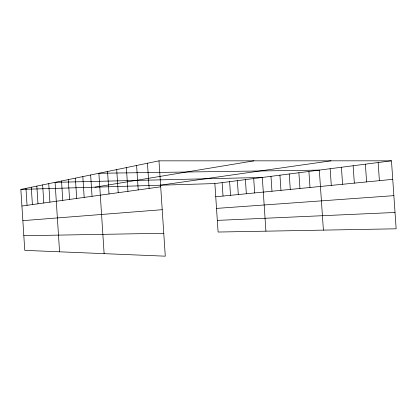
<?xml version="1.0" encoding="UTF-8"?>
<svg xmlns="http://www.w3.org/2000/svg" width="417" height="417" viewBox="0 0 417 417"><rect width="100%" height="100%" fill="white"/><g stroke="black" fill="none" stroke-linecap="round" stroke-linejoin="round"><path stroke-width="0.63" d="M158.986 160.847L165.278 256.179L24.765 250.367L20.85 189.417L158.986 160.847L391.469 160.821L396.15 228.803L218.096 232.04L214.864 183.563L391.469 160.821M95.034 187.181L253.943 160.837M160.243 185.211L331.025 160.826M21.919 206.019L160.701 186.811M215.745 196.767L392.746 179.341M22.857 220.65L162.213 209.688M216.522 208.406L393.867 195.656M217.32 220.395L395.024 212.472M20.85 189.417L214.864 183.563M23.826 235.725L163.766 233.275M378.146 162.536L379.387 180.655M365.381 164.183L366.595 181.916M353.152 165.757L354.335 183.12M341.414 167.269L342.576 184.283M330.149 168.718L331.286 185.393M323.399 230.127L319.323 170.11L98.881 173.279L104.12 253.645M308.908 171.455L309.998 187.488M298.89 172.742L299.953 188.479M289.236 173.983L290.284 189.427M279.937 175.182L280.959 190.345M270.967 176.339L271.973 191.231M265.921 231.169L262.314 177.454L55.075 182.338L59.568 251.805M253.703 178.559L254.667 192.935M245.394 179.628L246.343 193.754M237.372 180.665L238.3 194.546M229.616 181.661L230.528 195.312M222.12 182.625L223.017 196.053M147.462 163.229L149.119 188.411M136.609 165.476L138.22 189.923M126.377 167.592L127.93 191.346M116.703 169.594L118.214 192.69M107.555 171.486L109.019 193.962M90.651 174.984L92.037 196.313M82.827 176.6L84.182 197.403M75.383 178.137L76.702 198.435M68.294 179.607L69.582 199.425M61.534 181.004L62.785 200.363M48.721 183.652L49.915 202.146M42.654 184.908L43.816 202.99M36.847 186.112L37.983 203.798M31.285 187.259L32.401 204.57M25.958 188.359L27.048 205.31"/></g></svg>
